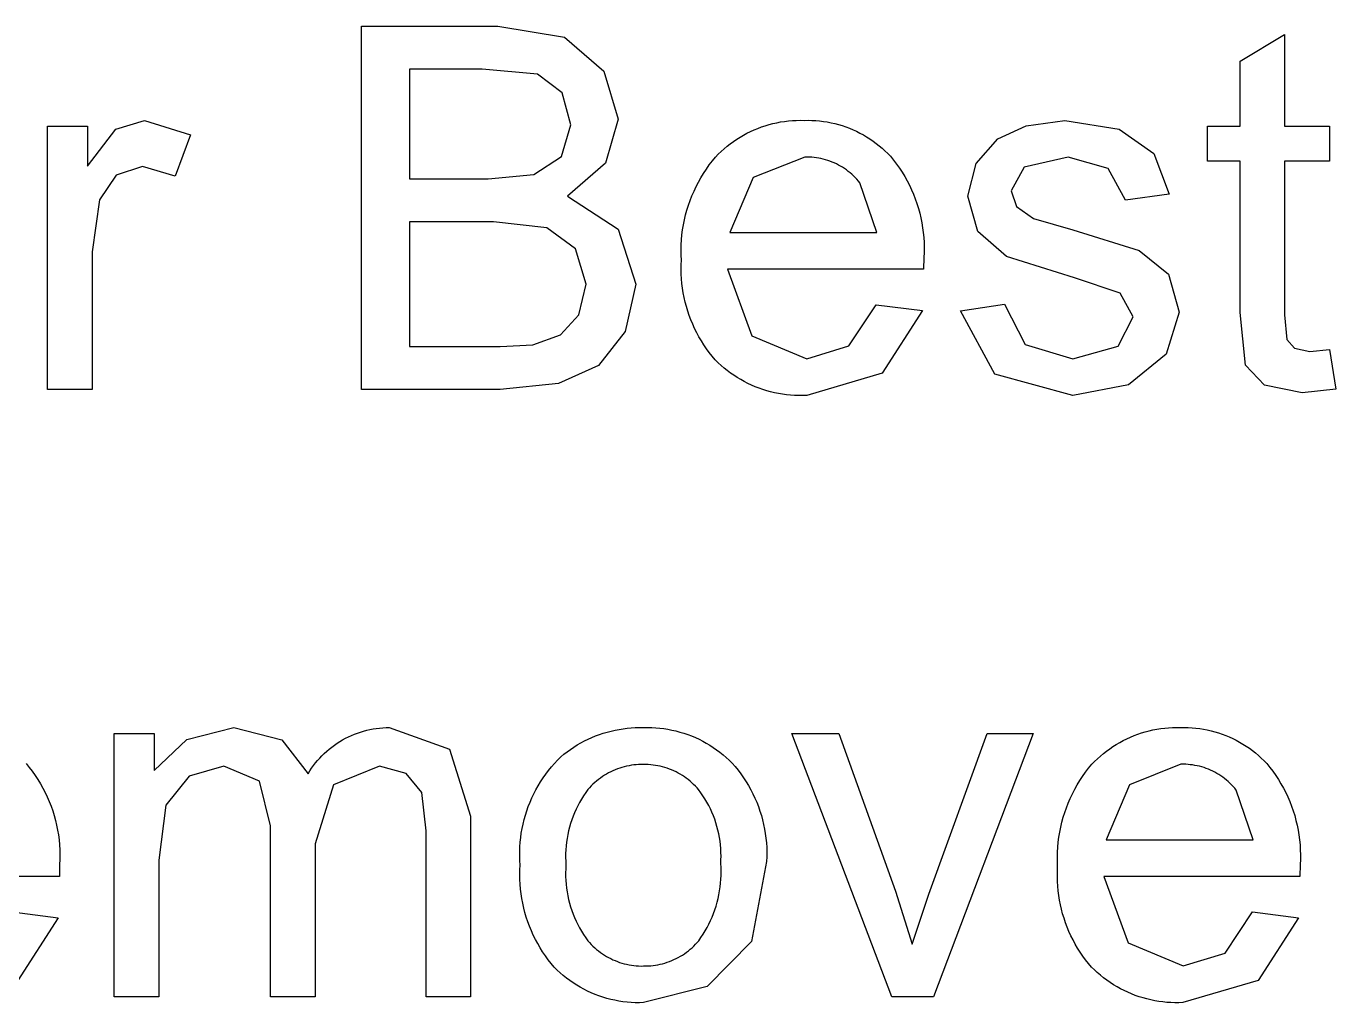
# Model space of a CAD drawing. Header units: inches. Extents: x 0 to 97, y -45 to 96.
# Drawn here: x 7.58 to 14.79, y -30.65 to -25.28 of the extents above; entities that cross this region are included whole.
import ezdxf

# ---------------------------------------------------------------- set-up
doc = ezdxf.new("R2010")
doc.units = ezdxf.units.IN
doc.header["$MEASUREMENT"] = 0
doc.layers.add('Information', color=7, linetype='Continuous', true_color=0x000000)

msp = doc.modelspace()

# ---------------------------------------------------------------- linework, layer by layer
at = {"layer": 'Information'}
for p, q in [((9.4265, -27.2744), (9.4265, -25.2758)), ((9.4265, -25.2758), (10.1763, -25.2758)), ((10.1763, -25.2758), (10.5438, -25.3365)), ((10.5438, -25.3365), (10.7605, -25.5232)), ((14.2622, -25.468), (14.5063, -25.3208)), ((14.5063, -25.3208), (14.5063, -25.8266)), ((10.0905, -25.5117), (9.691, -25.5117)), ((9.691, -25.5117), (9.691, -26.1156)), ((10.3945, -25.5396), (10.0905, -25.5117)), ((14.2622, -25.8266), (14.2622, -25.468)), ((10.5308, -25.6432), (10.3945, -25.5396)), ((10.7605, -25.5232), (10.8389, -25.7871)), ((10.5785, -25.8184), (10.5308, -25.6432)), ((8.0748, -25.8429), (8.2322, -25.7939)), ((8.2322, -25.7939), (8.4845, -25.8729)), ((10.8389, -25.7871), (10.7694, -26.0284)), ((11.7112, -25.8067), (11.7326, -25.8026)), ((11.7326, -25.8026), (11.7541, -25.7993)), ((11.7541, -25.7993), (11.7758, -25.7967)), ((11.7758, -25.7967), (11.7975, -25.7949)), ((11.7975, -25.7949), (11.8192, -25.7938)), ((11.8192, -25.7938), (11.841, -25.7935)), ((11.841, -25.7935), (11.8628, -25.7939)), ((11.8628, -25.7939), (11.884, -25.7935)), ((11.884, -25.7935), (11.9052, -25.7939)), ((11.9052, -25.7939), (11.9263, -25.795)), ((11.9263, -25.795), (11.9475, -25.7968)), ((11.9475, -25.7968), (11.9685, -25.7994)), ((11.9685, -25.7994), (11.9895, -25.8027)), ((11.9895, -25.8027), (12.0103, -25.8067)), ((13.085, -25.8232), (13.297, -25.7939)), ((13.297, -25.7939), (13.5962, -25.8429)), ((7.6978, -27.2744), (7.6978, -25.8266)), ((7.6978, -25.8266), (7.9187, -25.8266)), ((7.9187, -25.8266), (7.9187, -26.0461)), ((7.9187, -26.0461), (8.0748, -25.8429)), ((8.4845, -25.8729), (8.3999, -26.1006)), ((10.5274, -25.9929), (10.5785, -25.8184)), ((11.5095, -25.886), (11.5283, -25.875)), ((11.5283, -25.875), (11.5475, -25.8647)), ((11.5475, -25.8647), (11.567, -25.855)), ((11.567, -25.855), (11.5868, -25.846)), ((11.5868, -25.846), (11.6069, -25.8377)), ((11.6069, -25.8377), (11.6273, -25.8301)), ((11.6273, -25.8301), (11.648, -25.8231)), ((11.648, -25.8231), (11.6689, -25.8169)), ((11.6689, -25.8169), (11.6899, -25.8114)), ((11.6899, -25.8114), (11.7112, -25.8067)), ((12.0103, -25.8067), (12.0309, -25.8114)), ((12.0309, -25.8114), (12.0514, -25.8168)), ((12.0514, -25.8168), (12.0717, -25.8229)), ((12.0717, -25.8229), (12.0918, -25.8297)), ((12.0918, -25.8297), (12.1117, -25.8371)), ((12.1117, -25.8371), (12.1312, -25.8453)), ((12.1312, -25.8453), (12.1505, -25.8541)), ((12.1505, -25.8541), (12.1695, -25.8636)), ((12.1695, -25.8636), (12.1881, -25.8737)), ((12.1881, -25.8737), (12.2064, -25.8845)), ((12.9289, -25.8948), (13.085, -25.8232)), ((13.5962, -25.8429), (13.7864, -25.9759)), ((14.0823, -26.0175), (14.0823, -25.8266)), ((14.0823, -25.8266), (14.2622, -25.8266)), ((14.5063, -25.8266), (14.753, -25.8266)), ((14.753, -25.8266), (14.753, -26.0175)), ((11.4217, -25.9502), (11.4383, -25.9362)), ((11.4383, -25.9362), (11.4555, -25.9228)), ((11.4555, -25.9228), (11.4731, -25.9099)), ((11.4731, -25.9099), (11.4911, -25.8977)), ((11.4911, -25.8977), (11.5095, -25.886)), ((12.2064, -25.8845), (12.2243, -25.8958)), ((12.2243, -25.8958), (12.2418, -25.9078)), ((12.2418, -25.9078), (12.2588, -25.9204)), ((12.2588, -25.9204), (12.2755, -25.9335)), ((12.2755, -25.9335), (12.2916, -25.9472)), ((12.2916, -25.9472), (12.3073, -25.9615)), ((12.8082, -26.0318), (12.9289, -25.8948)), ((10.3754, -26.0924), (10.5274, -25.9929)), ((11.3402, -26.0393), (11.3571, -26.0172)), ((11.3571, -26.0172), (11.3747, -25.9956)), ((11.3747, -25.9956), (11.3898, -25.98)), ((11.3898, -25.98), (11.4055, -25.9648)), ((11.4055, -25.9648), (11.4217, -25.9502)), ((11.8655, -25.9956), (11.5812, -26.1088)), ((11.8784, -25.9955), (11.8655, -25.9956)), ((11.8913, -25.9959), (11.8784, -25.9955)), ((11.9041, -25.9966), (11.8913, -25.9959)), ((11.9169, -25.9978), (11.9041, -25.9966)), ((11.9297, -25.9995), (11.9169, -25.9978)), ((11.9424, -26.0016), (11.9297, -25.9995)), ((11.955, -26.0041), (11.9424, -26.0016)), ((11.9676, -26.007), (11.955, -26.0041)), ((11.98, -26.0104), (11.9676, -26.007)), ((11.9923, -26.0142), (11.98, -26.0104)), ((12.0045, -26.0184), (11.9923, -26.0142)), ((12.0165, -26.023), (12.0045, -26.0184)), ((12.3073, -25.9615), (12.3225, -25.9763)), ((12.3225, -25.9763), (12.3372, -25.9915)), ((12.3372, -25.9915), (12.3545, -26.0127)), ((12.3545, -26.0127), (12.371, -26.0344)), ((13.3147, -25.9956), (13.0734, -26.0515)), ((13.5363, -26.0584), (13.3147, -25.9956)), ((13.7864, -25.9759), (13.871, -26.2001)), ((14.2622, -26.0175), (14.0823, -26.0175)), ((14.2622, -26.8504), (14.2622, -26.0175)), ((14.753, -26.0175), (14.5063, -26.0175)), ((14.5063, -26.0175), (14.5063, -26.8641)), ((8.22, -26.0474), (8.0755, -26.0958)), ((8.3999, -26.1006), (8.22, -26.0474)), ((10.1232, -26.1156), (10.3754, -26.0924)), ((10.7694, -26.0284), (10.5594, -26.211)), ((11.2944, -26.1091), (11.3089, -26.0853)), ((11.3089, -26.0853), (11.3241, -26.062)), ((11.3241, -26.062), (11.3402, -26.0393)), ((12.0283, -26.0281), (12.0165, -26.023)), ((12.04, -26.0335), (12.0283, -26.0281)), ((12.0515, -26.0394), (12.04, -26.0335)), ((12.0628, -26.0456), (12.0515, -26.0394)), ((12.0738, -26.0522), (12.0628, -26.0456)), ((12.0846, -26.0592), (12.0738, -26.0522)), ((12.0952, -26.0665), (12.0846, -26.0592)), ((12.1055, -26.0743), (12.0952, -26.0665)), ((12.1156, -26.0823), (12.1055, -26.0743)), ((12.1253, -26.0907), (12.1156, -26.0823)), ((12.1348, -26.0994), (12.1253, -26.0907)), ((12.371, -26.0344), (12.3867, -26.0567)), ((12.3867, -26.0567), (12.4017, -26.0795)), ((12.4017, -26.0795), (12.4158, -26.1029)), ((12.7639, -26.211), (12.8082, -26.0318)), ((13.0734, -26.0515), (13.0012, -26.1824)), ((13.631, -26.2329), (13.5363, -26.0584)), ((8.0755, -26.0958), (7.9841, -26.2301)), ((9.691, -26.1156), (10.1232, -26.1156)), ((11.2561, -26.1832), (11.268, -26.1581)), ((11.268, -26.1581), (11.2808, -26.1334)), ((11.2808, -26.1334), (11.2944, -26.1091)), ((11.5812, -26.1088), (11.4538, -26.4115)), ((12.144, -26.1085), (12.1348, -26.0994)), ((12.1528, -26.1178), (12.144, -26.1085)), ((12.1613, -26.1275), (12.1528, -26.1178)), ((12.1695, -26.1374), (12.1613, -26.1275)), ((12.2622, -26.4115), (12.1695, -26.1374)), ((12.4158, -26.1029), (12.4292, -26.1267)), ((12.4292, -26.1267), (12.4417, -26.1509)), ((12.4417, -26.1509), (12.4533, -26.1756)), ((7.9841, -26.2301), (7.9432, -26.5164)), ((10.5594, -26.211), (10.8382, -26.3924)), ((11.2257, -26.261), (11.2349, -26.2347)), ((11.2349, -26.2347), (11.245, -26.2088)), ((11.245, -26.2088), (11.2561, -26.1832)), ((12.4533, -26.1756), (12.4641, -26.2007)), ((12.4641, -26.2007), (12.474, -26.2261)), ((12.474, -26.2261), (12.483, -26.2519)), ((12.8178, -26.4053), (12.7639, -26.211)), ((13.0012, -26.1824), (13.0311, -26.2683)), ((13.871, -26.2001), (13.631, -26.2329)), ((11.21, -26.3144), (11.2174, -26.2876)), ((11.2174, -26.2876), (11.2257, -26.261)), ((12.483, -26.2519), (12.4912, -26.2779)), ((12.4912, -26.2779), (12.4984, -26.3042)), ((12.4984, -26.3042), (12.5047, -26.3308)), ((13.0311, -26.2683), (13.1252, -26.3337)), ((10.1532, -26.3515), (9.691, -26.3515)), ((9.691, -26.3515), (9.691, -27.0386)), ((10.4456, -26.3849), (10.1532, -26.3515)), ((11.1936, -26.3962), (11.1981, -26.3688)), ((11.1981, -26.3688), (11.2036, -26.3415)), ((11.2036, -26.3415), (11.21, -26.3144)), ((12.5047, -26.3308), (12.51, -26.3575)), ((12.51, -26.3575), (12.5145, -26.3845)), ((13.1252, -26.3337), (13.342, -26.3965)), ((10.6044, -26.5008), (10.4456, -26.3849)), ((10.8382, -26.3924), (10.9357, -26.695)), ((11.1857, -26.4793), (11.1874, -26.4515)), ((11.1874, -26.4515), (11.19, -26.4238)), ((11.19, -26.4238), (11.1936, -26.3962)), ((11.4538, -26.4115), (12.2622, -26.4115)), ((12.5145, -26.3845), (12.518, -26.4115)), ((12.518, -26.4115), (12.5205, -26.4387)), ((12.5205, -26.4387), (12.5221, -26.466)), ((12.9759, -26.543), (12.8178, -26.4053)), ((13.342, -26.3965), (13.7053, -26.5103)), ((7.9432, -26.5164), (7.9432, -27.2744)), ((10.6617, -26.695), (10.6044, -26.5008)), ((11.185, -26.5071), (11.1857, -26.4793)), ((11.1853, -26.535), (11.185, -26.5071)), ((12.5225, -26.5205), (12.5213, -26.5478)), ((12.5221, -26.466), (12.5228, -26.4932)), ((12.5228, -26.4932), (12.5225, -26.5205)), ((13.7053, -26.5103), (13.8669, -26.6391)), ((11.1851, -26.6144), (11.1854, -26.5886)), ((11.1866, -26.5628), (11.1853, -26.535)), ((11.1854, -26.5886), (11.1866, -26.5628)), ((12.5213, -26.5478), (12.5199, -26.6132)), ((13.3502, -26.6609), (12.9759, -26.543)), ((11.1857, -26.6403), (11.1851, -26.6144)), ((11.1872, -26.6661), (11.1857, -26.6403)), ((11.1895, -26.6918), (11.1872, -26.6661)), ((12.5199, -26.6132), (11.4401, -26.6132)), ((11.4401, -26.6132), (11.5751, -26.9786)), ((13.601, -26.7441), (13.3502, -26.6609)), ((13.8669, -26.6391), (13.9255, -26.8491)), ((10.6221, -26.8634), (10.6617, -26.695)), ((10.9357, -26.695), (10.8764, -26.9561)), ((11.1927, -26.7174), (11.1895, -26.6918)), ((11.1968, -26.7429), (11.1927, -26.7174)), ((11.2017, -26.7683), (11.1968, -26.7429)), ((11.2075, -26.7935), (11.2017, -26.7683)), ((11.2141, -26.8185), (11.2075, -26.7935)), ((12.1082, -27.0345), (12.2595, -26.8082)), ((12.2595, -26.8082), (12.5131, -26.8395)), ((12.723, -26.8423), (12.9657, -26.8041)), ((12.9657, -26.8041), (13.0795, -27.0277)), ((13.6733, -26.875), (13.601, -26.7441)), ((10.5213, -26.9745), (10.6221, -26.8634)), ((11.2216, -26.8432), (11.2141, -26.8185)), ((11.2299, -26.8677), (11.2216, -26.8432)), ((11.239, -26.8918), (11.2299, -26.8677)), ((12.5131, -26.8395), (12.2909, -27.1845)), ((12.9119, -27.1899), (12.723, -26.8423)), ((13.5915, -27.0365), (13.6733, -26.875)), ((13.9255, -26.8491), (13.8539, -27.0802)), ((14.2922, -27.1402), (14.2622, -26.8504)), ((14.5063, -26.8641), (14.5192, -26.999)), ((10.8764, -26.9561), (10.7299, -27.1422)), ((11.2489, -26.9157), (11.239, -26.8918)), ((11.2596, -26.9392), (11.2489, -26.9157)), ((11.2712, -26.9623), (11.2596, -26.9392)), ((10.1886, -27.0386), (10.3686, -27.029)), ((10.3686, -27.029), (10.5213, -26.9745)), ((11.2835, -26.985), (11.2712, -26.9623)), ((11.2965, -27.0073), (11.2835, -26.985)), ((11.3103, -27.0292), (11.2965, -27.0073)), ((11.3248, -27.0505), (11.3103, -27.0292)), ((11.5751, -26.9786), (11.8778, -27.1054)), ((13.0795, -27.0277), (13.3406, -27.1054)), ((14.5192, -26.999), (14.5615, -27.0468)), ((9.691, -27.0386), (10.1886, -27.0386)), ((11.3401, -27.0714), (11.3248, -27.0505)), ((11.356, -27.0917), (11.3401, -27.0714)), ((11.3727, -27.1115), (11.356, -27.0917)), ((11.8778, -27.1054), (12.1082, -27.0345)), ((13.3406, -27.1054), (13.5915, -27.0365)), ((13.8539, -27.0802), (13.6474, -27.2479)), ((14.5615, -27.0468), (14.6453, -27.0645)), ((14.6453, -27.0645), (14.753, -27.0549)), ((14.753, -27.0549), (14.7885, -27.2717)), ((10.7299, -27.1422), (10.511, -27.241)), ((11.3886, -27.1271), (11.3727, -27.1115)), ((11.405, -27.1421), (11.3886, -27.1271)), ((11.422, -27.1566), (11.405, -27.1421)), ((11.4394, -27.1704), (11.422, -27.1566)), ((11.4572, -27.1837), (11.4394, -27.1704)), ((14.3958, -27.2513), (14.2922, -27.1402)), ((10.511, -27.241), (10.1886, -27.2744)), ((11.4755, -27.1964), (11.4572, -27.1837)), ((11.4943, -27.2085), (11.4755, -27.1964)), ((11.5134, -27.2199), (11.4943, -27.2085)), ((11.5329, -27.2306), (11.5134, -27.2199)), ((11.5527, -27.2408), (11.5329, -27.2306)), ((11.5729, -27.2502), (11.5527, -27.2408)), ((12.2909, -27.1845), (11.8764, -27.3072)), ((13.342, -27.3072), (12.9119, -27.1899)), ((7.9432, -27.2744), (7.6978, -27.2744)), ((10.1886, -27.2744), (9.4265, -27.2744)), ((11.5933, -27.2589), (11.5729, -27.2502)), ((11.6141, -27.267), (11.5933, -27.2589)), ((11.6351, -27.2744), (11.6141, -27.267)), ((11.6563, -27.281), (11.6351, -27.2744)), ((11.6778, -27.2869), (11.6563, -27.281)), ((11.6995, -27.2921), (11.6778, -27.2869)), ((11.7213, -27.2966), (11.6995, -27.2921)), ((11.7432, -27.3004), (11.7213, -27.2966)), ((11.7653, -27.3034), (11.7432, -27.3004)), ((11.7874, -27.3056), (11.7653, -27.3034)), ((11.8096, -27.3071), (11.7874, -27.3056)), ((11.8319, -27.3079), (11.8096, -27.3071)), ((11.8542, -27.3079), (11.8319, -27.3079)), ((11.8764, -27.3072), (11.8542, -27.3079)), ((13.6474, -27.2479), (13.342, -27.3072)), ((14.6031, -27.2935), (14.3958, -27.2513)), ((14.7885, -27.2717), (14.6031, -27.2935)), ((8.0646, -30.615), (8.0646, -29.1671)), ((8.0646, -29.1671), (8.2841, -29.1671)), ((8.2841, -29.1671), (8.2841, -29.3702)), ((8.4654, -29.1991), (8.7231, -29.1344)), ((8.7231, -29.1344), (8.9869, -29.2012)), ((9.3378, -29.1935), (9.3539, -29.1854)), ((9.3539, -29.1854), (9.3702, -29.178)), ((9.3702, -29.178), (9.3867, -29.1711)), ((9.3867, -29.1711), (9.4035, -29.1647)), ((9.4035, -29.1647), (9.4205, -29.159)), ((9.4205, -29.159), (9.4376, -29.1538)), ((9.4376, -29.1538), (9.4549, -29.1493)), ((9.4549, -29.1493), (9.4724, -29.1453)), ((9.4724, -29.1453), (9.49, -29.142)), ((9.49, -29.142), (9.5077, -29.1392)), ((9.5077, -29.1392), (9.5255, -29.1371)), ((9.5255, -29.1371), (9.5434, -29.1356)), ((9.5434, -29.1356), (9.5613, -29.1347)), ((9.5613, -29.1347), (9.5792, -29.1344)), ((9.5792, -29.1344), (9.9105, -29.2537)), ((10.6731, -29.1982), (10.6936, -29.189)), ((10.6936, -29.189), (10.7144, -29.1805)), ((10.7144, -29.1805), (10.7354, -29.1726)), ((10.7354, -29.1726), (10.7567, -29.1655)), ((10.7567, -29.1655), (10.7782, -29.1591)), ((10.7782, -29.1591), (10.7999, -29.1534)), ((10.7999, -29.1534), (10.8218, -29.1484)), ((10.8218, -29.1484), (10.8439, -29.1442)), ((10.8439, -29.1442), (10.8661, -29.1407)), ((10.8661, -29.1407), (10.8883, -29.138)), ((10.8883, -29.138), (10.9107, -29.1359)), ((10.9107, -29.1359), (10.9331, -29.1347)), ((10.9331, -29.1347), (10.9555, -29.1342)), ((10.9555, -29.1342), (10.978, -29.1344)), ((10.978, -29.1344), (11.0005, -29.134)), ((11.0005, -29.134), (11.0231, -29.1344)), ((11.0231, -29.1344), (11.0456, -29.1355)), ((11.0456, -29.1355), (11.0681, -29.1375)), ((11.0681, -29.1375), (11.0905, -29.1402)), ((11.0905, -29.1402), (11.1128, -29.1437)), ((11.1128, -29.1437), (11.1349, -29.1479)), ((11.1349, -29.1479), (11.1569, -29.153)), ((11.1569, -29.153), (11.1787, -29.1588)), ((11.1787, -29.1588), (11.2003, -29.1653)), ((11.2003, -29.1653), (11.2216, -29.1726)), ((11.2216, -29.1726), (11.2427, -29.1806)), ((11.2427, -29.1806), (11.2635, -29.1894)), ((11.2635, -29.1894), (11.284, -29.1988)), ((12.3454, -30.615), (11.7946, -29.1671)), ((11.7946, -29.1671), (12.0537, -29.1671)), ((12.0537, -29.1671), (12.3645, -30.0342)), ((12.5485, -30.0505), (12.8703, -29.1671)), ((13.1225, -29.1671), (12.5745, -30.615)), ((12.8703, -29.1671), (13.1225, -29.1671)), ((13.6379, -29.1956), (13.6577, -29.1865)), ((13.6577, -29.1865), (13.6779, -29.1782)), ((13.6779, -29.1782), (13.6983, -29.1706)), ((13.6983, -29.1706), (13.7189, -29.1637)), ((13.7189, -29.1637), (13.7398, -29.1575)), ((13.7398, -29.1575), (13.7609, -29.152)), ((13.7609, -29.152), (13.7821, -29.1472)), ((13.7821, -29.1472), (13.8035, -29.1431)), ((13.8035, -29.1431), (13.825, -29.1398)), ((13.825, -29.1398), (13.8467, -29.1373)), ((13.8467, -29.1373), (13.8684, -29.1354)), ((13.8684, -29.1354), (13.8901, -29.1343)), ((13.8901, -29.1343), (13.9119, -29.134)), ((13.9119, -29.134), (13.9337, -29.1344)), ((13.9337, -29.1344), (13.9549, -29.134)), ((13.9549, -29.134), (13.9761, -29.1344)), ((13.9761, -29.1344), (13.9973, -29.1355)), ((13.9973, -29.1355), (14.0184, -29.1374)), ((14.0184, -29.1374), (14.0394, -29.1399)), ((14.0394, -29.1399), (14.0604, -29.1432)), ((14.0604, -29.1432), (14.0812, -29.1472)), ((14.0812, -29.1472), (14.1019, -29.1519)), ((14.1019, -29.1519), (14.1224, -29.1573)), ((14.1224, -29.1573), (14.1427, -29.1634)), ((14.1427, -29.1634), (14.1627, -29.1702)), ((14.1627, -29.1702), (14.1826, -29.1777)), ((14.1826, -29.1777), (14.2021, -29.1858)), ((14.2021, -29.1858), (14.2214, -29.1946)), ((8.2841, -29.3702), (8.4654, -29.1991)), ((8.9869, -29.2012), (9.1321, -29.388)), ((9.2347, -29.2643), (9.2483, -29.2527)), ((9.2483, -29.2527), (9.2624, -29.2416)), ((9.2624, -29.2416), (9.2768, -29.2309)), ((9.2768, -29.2309), (9.2915, -29.2208)), ((9.2915, -29.2208), (9.3067, -29.2111)), ((9.3067, -29.2111), (9.3221, -29.202)), ((9.3221, -29.202), (9.3378, -29.1935)), ((9.9105, -29.2537), (10.0264, -29.6211)), ((10.5578, -29.2673), (10.576, -29.2542)), ((10.576, -29.2542), (10.5946, -29.2417)), ((10.5946, -29.2417), (10.6137, -29.2299)), ((10.6137, -29.2299), (10.6332, -29.2186)), ((10.6332, -29.2186), (10.653, -29.2081)), ((10.653, -29.2081), (10.6731, -29.1982)), ((11.284, -29.1988), (11.3041, -29.209)), ((11.3041, -29.209), (11.3239, -29.2199)), ((11.3239, -29.2199), (11.3432, -29.2314)), ((11.3432, -29.2314), (11.3622, -29.2436)), ((11.3622, -29.2436), (11.3807, -29.2565)), ((11.3807, -29.2565), (11.3988, -29.27)), ((13.5093, -29.2767), (13.5264, -29.2633)), ((13.5264, -29.2633), (13.544, -29.2504)), ((13.544, -29.2504), (13.562, -29.2382)), ((13.562, -29.2382), (13.5804, -29.2266)), ((13.5804, -29.2266), (13.5992, -29.2156)), ((13.5992, -29.2156), (13.6184, -29.2052)), ((13.6184, -29.2052), (13.6379, -29.1956)), ((14.2214, -29.1946), (14.2404, -29.2041)), ((14.2404, -29.2041), (14.259, -29.2142)), ((14.259, -29.2142), (14.2773, -29.225)), ((14.2773, -29.225), (14.2952, -29.2364)), ((14.2952, -29.2364), (14.3127, -29.2483)), ((14.3127, -29.2483), (14.3297, -29.2609)), ((14.3297, -29.2609), (14.3464, -29.274)), ((7.5806, -29.3321), (7.5978, -29.3532)), ((9.1619, -29.3433), (9.1729, -29.3291)), ((9.1729, -29.3291), (9.1843, -29.3153)), ((9.1843, -29.3153), (9.1963, -29.3019)), ((9.1963, -29.3019), (9.2086, -29.289)), ((9.2086, -29.289), (9.2214, -29.2764)), ((9.2214, -29.2764), (9.2347, -29.2643)), ((10.471, -29.3508), (10.4876, -29.3317)), ((10.4876, -29.3317), (10.5048, -29.3132)), ((10.5048, -29.3132), (10.5226, -29.2953)), ((10.5226, -29.2953), (10.54, -29.281)), ((10.54, -29.281), (10.5578, -29.2673)), ((11.3988, -29.27), (11.4164, -29.2841)), ((11.4164, -29.2841), (11.4335, -29.2989)), ((11.4335, -29.2989), (11.45, -29.3142)), ((11.45, -29.3142), (11.4661, -29.33)), ((11.4661, -29.33), (11.4828, -29.3493)), ((13.4456, -29.3362), (13.4608, -29.3205)), ((13.4608, -29.3205), (13.4764, -29.3054)), ((13.4764, -29.3054), (13.4926, -29.2908)), ((13.4926, -29.2908), (13.5093, -29.2767)), ((13.9493, -29.3361), (13.9364, -29.3362)), ((13.9622, -29.3364), (13.9493, -29.3361)), ((14.3464, -29.274), (14.3626, -29.2877)), ((14.3626, -29.2877), (14.3782, -29.302)), ((14.3782, -29.302), (14.3934, -29.3168)), ((14.3934, -29.3168), (14.4081, -29.3321)), ((14.4081, -29.3321), (14.4254, -29.3532)), ((7.5978, -29.3532), (7.6143, -29.3749)), ((7.6143, -29.3749), (7.6301, -29.3972)), ((7.6301, -29.3972), (7.645, -29.4201)), ((8.477, -29.4016), (8.3495, -29.5611)), ((8.6685, -29.3471), (8.477, -29.4016)), ((8.8648, -29.4289), (8.6685, -29.3471)), ((9.1321, -29.388), (9.1415, -29.3727)), ((9.1415, -29.3727), (9.1515, -29.3578)), ((9.1515, -29.3578), (9.1619, -29.3433)), ((9.5247, -29.3471), (9.2711, -29.4486)), ((9.6719, -29.3866), (9.5247, -29.3471)), ((9.7585, -29.4909), (9.6719, -29.3866)), ((10.4253, -29.4113), (10.4399, -29.3906)), ((10.4399, -29.3906), (10.4551, -29.3705)), ((10.4551, -29.3705), (10.471, -29.3508)), ((10.7517, -29.4043), (10.7408, -29.4119)), ((10.7628, -29.397), (10.7517, -29.4043)), ((10.7742, -29.3902), (10.7628, -29.397)), ((10.7859, -29.3837), (10.7742, -29.3902)), ((10.7977, -29.3776), (10.7859, -29.3837)), ((10.8098, -29.3719), (10.7977, -29.3776)), ((10.822, -29.3666), (10.8098, -29.3719)), ((10.8344, -29.3618), (10.822, -29.3666)), ((10.847, -29.3574), (10.8344, -29.3618)), ((10.8597, -29.3534), (10.847, -29.3574)), ((10.8725, -29.3498), (10.8597, -29.3534)), ((10.8854, -29.3467), (10.8725, -29.3498)), ((10.8985, -29.3441), (10.8854, -29.3467)), ((10.9116, -29.3418), (10.8985, -29.3441)), ((10.9248, -29.3401), (10.9116, -29.3418)), ((10.9381, -29.3388), (10.9248, -29.3401)), ((10.9514, -29.3379), (10.9381, -29.3388)), ((10.9647, -29.3375), (10.9514, -29.3379)), ((10.978, -29.3375), (10.9647, -29.3375)), ((10.9913, -29.3375), (10.978, -29.3375)), ((11.0045, -29.338), (10.9913, -29.3375)), ((11.0177, -29.3389), (11.0045, -29.338)), ((11.0309, -29.3403), (11.0177, -29.3389)), ((11.044, -29.3421), (11.0309, -29.3403)), ((11.0571, -29.3444), (11.044, -29.3421)), ((11.0701, -29.3471), (11.0571, -29.3444)), ((11.0829, -29.3502), (11.0701, -29.3471)), ((11.0957, -29.3538), (11.0829, -29.3502)), ((11.1083, -29.3579), (11.0957, -29.3538)), ((11.1208, -29.3623), (11.1083, -29.3579)), ((11.1331, -29.3672), (11.1208, -29.3623)), ((11.1453, -29.3725), (11.1331, -29.3672)), ((11.1572, -29.3782), (11.1453, -29.3725)), ((11.169, -29.3843), (11.1572, -29.3782)), ((11.1806, -29.3908), (11.169, -29.3843)), ((11.1919, -29.3977), (11.1806, -29.3908)), ((11.2029, -29.405), (11.1919, -29.3977)), ((11.2138, -29.4126), (11.2029, -29.405)), ((11.4828, -29.3493), (11.4989, -29.3692)), ((11.4989, -29.3692), (11.5143, -29.3896)), ((11.5143, -29.3896), (11.529, -29.4105)), ((13.3798, -29.4258), (13.395, -29.4026)), ((13.395, -29.4026), (13.4111, -29.3799)), ((13.4111, -29.3799), (13.428, -29.3577)), ((13.428, -29.3577), (13.4456, -29.3362)), ((13.9364, -29.3362), (13.6522, -29.4493)), ((13.975, -29.3371), (13.9622, -29.3364)), ((13.9878, -29.3384), (13.975, -29.3371)), ((14.0006, -29.34), (13.9878, -29.3384)), ((14.0133, -29.3421), (14.0006, -29.34)), ((14.026, -29.3446), (14.0133, -29.3421)), ((14.0385, -29.3475), (14.026, -29.3446)), ((14.0509, -29.3509), (14.0385, -29.3475)), ((14.0632, -29.3547), (14.0509, -29.3509)), ((14.0754, -29.3589), (14.0632, -29.3547)), ((14.0874, -29.3636), (14.0754, -29.3589)), ((14.0993, -29.3686), (14.0874, -29.3636)), ((14.1109, -29.3741), (14.0993, -29.3686)), ((14.1224, -29.3799), (14.1109, -29.3741)), ((14.1337, -29.3861), (14.1224, -29.3799)), ((14.1447, -29.3927), (14.1337, -29.3861)), ((14.1555, -29.3997), (14.1447, -29.3927)), ((14.1661, -29.4071), (14.1555, -29.3997)), ((14.1764, -29.4148), (14.1661, -29.4071)), ((14.4254, -29.3532), (14.4419, -29.3749)), ((14.4419, -29.3749), (14.4576, -29.3972)), ((14.4576, -29.3972), (14.4726, -29.4201)), ((7.645, -29.4201), (7.6592, -29.4434)), ((7.6592, -29.4434), (7.6725, -29.4672)), ((7.6725, -29.4672), (7.685, -29.4915)), ((8.9248, -29.6743), (8.8648, -29.4289)), ((9.2711, -29.4486), (9.1702, -29.7738)), ((10.3744, -29.4986), (10.386, -29.4761)), ((10.386, -29.4761), (10.3984, -29.4541)), ((10.3984, -29.4541), (10.4115, -29.4325)), ((10.4115, -29.4325), (10.4253, -29.4113)), ((10.6726, -29.4752), (10.6602, -29.4923)), ((10.6814, -29.4652), (10.6726, -29.4752)), ((10.6905, -29.4555), (10.6814, -29.4652)), ((10.7, -29.4461), (10.6905, -29.4555)), ((10.7097, -29.4371), (10.7, -29.4461)), ((10.7198, -29.4283), (10.7097, -29.4371)), ((10.7301, -29.42), (10.7198, -29.4283)), ((10.7408, -29.4119), (10.7301, -29.42)), ((11.2243, -29.4207), (11.2138, -29.4126)), ((11.2346, -29.429), (11.2243, -29.4207)), ((11.2446, -29.4378), (11.2346, -29.429)), ((11.2542, -29.4468), (11.2446, -29.4378)), ((11.2636, -29.4562), (11.2542, -29.4468)), ((11.2726, -29.4659), (11.2636, -29.4562)), ((11.2813, -29.4759), (11.2726, -29.4659)), ((11.2936, -29.4925), (11.2813, -29.4759)), ((11.529, -29.4105), (11.543, -29.4319)), ((11.543, -29.4319), (11.5562, -29.4538)), ((11.5562, -29.4538), (11.5686, -29.4762)), ((11.5686, -29.4762), (11.5803, -29.4989)), ((13.3389, -29.4986), (13.3517, -29.4739)), ((13.3517, -29.4739), (13.3653, -29.4496)), ((13.3653, -29.4496), (13.3798, -29.4258)), ((13.6522, -29.4493), (13.5247, -29.752)), ((14.1865, -29.4228), (14.1764, -29.4148)), ((14.1962, -29.4312), (14.1865, -29.4228)), ((14.2057, -29.44), (14.1962, -29.4312)), ((14.2149, -29.449), (14.2057, -29.44)), ((14.2237, -29.4584), (14.2149, -29.449)), ((14.2322, -29.468), (14.2237, -29.4584)), ((14.2404, -29.4779), (14.2322, -29.468)), ((14.3331, -29.752), (14.2404, -29.4779)), ((14.4726, -29.4201), (14.4867, -29.4434)), ((14.4867, -29.4434), (14.5001, -29.4672)), ((14.5001, -29.4672), (14.5126, -29.4915)), ((7.685, -29.4915), (7.6967, -29.5161)), ((7.6967, -29.5161), (7.7075, -29.5412)), ((7.7075, -29.5412), (7.7174, -29.5666)), ((9.7824, -29.7029), (9.7585, -29.4909)), ((10.3442, -29.5681), (10.3535, -29.5446)), ((10.3535, -29.5446), (10.3635, -29.5214)), ((10.3635, -29.5214), (10.3744, -29.4986)), ((10.6267, -29.5459), (10.6168, -29.5645)), ((10.6373, -29.5276), (10.6267, -29.5459)), ((10.6485, -29.5098), (10.6373, -29.5276)), ((10.6602, -29.4923), (10.6485, -29.5098)), ((11.3054, -29.5096), (11.2936, -29.4925)), ((11.3165, -29.527), (11.3054, -29.5096)), ((11.327, -29.5448), (11.3165, -29.527)), ((11.3369, -29.563), (11.327, -29.5448)), ((11.5803, -29.4989), (11.5912, -29.522)), ((11.5912, -29.522), (11.6013, -29.5455)), ((11.6013, -29.5455), (11.6106, -29.5693)), ((13.3058, -29.5752), (13.316, -29.5493)), ((13.316, -29.5493), (13.327, -29.5238)), ((13.327, -29.5238), (13.3389, -29.4986)), ((14.5126, -29.4915), (14.5242, -29.5161)), ((14.5242, -29.5161), (14.535, -29.5412)), ((14.535, -29.5412), (14.5449, -29.5666)), ((7.7174, -29.5666), (7.7264, -29.5924)), ((7.7264, -29.5924), (7.7345, -29.6184)), ((7.7345, -29.6184), (7.7418, -29.6448)), ((8.3495, -29.5611), (8.31, -29.8638)), ((10.0264, -29.6211), (10.0264, -30.615)), ((10.3212, -29.6404), (10.328, -29.616)), ((10.328, -29.616), (10.3357, -29.5919)), ((10.3357, -29.5919), (10.3442, -29.5681)), ((10.591, -29.6222), (10.5837, -29.642)), ((10.5989, -29.6027), (10.591, -29.6222)), ((10.6075, -29.5834), (10.5989, -29.6027)), ((10.6168, -29.5645), (10.6075, -29.5834)), ((11.3461, -29.5815), (11.3369, -29.563)), ((11.3548, -29.6003), (11.3461, -29.5815)), ((11.3627, -29.6194), (11.3548, -29.6003)), ((11.37, -29.6387), (11.3627, -29.6194)), ((11.6106, -29.5693), (11.619, -29.5934)), ((11.619, -29.5934), (11.6267, -29.6178)), ((11.6267, -29.6178), (11.6334, -29.6425)), ((13.2883, -29.6281), (13.2966, -29.6015)), ((13.2966, -29.6015), (13.3058, -29.5752)), ((14.5449, -29.5666), (14.554, -29.5924)), ((14.554, -29.5924), (14.5621, -29.6184)), ((14.5621, -29.6184), (14.5693, -29.6448)), ((7.7418, -29.6448), (7.748, -29.6713)), ((7.748, -29.6713), (7.7534, -29.6981)), ((8.9248, -30.615), (8.9248, -29.6743)), ((10.3056, -29.7146), (10.31, -29.6897)), ((10.31, -29.6897), (10.3151, -29.6649)), ((10.3151, -29.6649), (10.3212, -29.6404)), ((10.5712, -29.6822), (10.566, -29.7026)), ((10.5771, -29.662), (10.5712, -29.6822)), ((10.5837, -29.642), (10.5771, -29.662)), ((11.3766, -29.6583), (11.37, -29.6387)), ((11.3826, -29.6781), (11.3766, -29.6583)), ((11.3878, -29.6981), (11.3826, -29.6781)), ((11.6334, -29.6425), (11.6394, -29.6674)), ((11.6394, -29.6674), (11.6444, -29.6924)), ((11.6444, -29.6924), (11.6486, -29.7176)), ((13.269, -29.7093), (13.2745, -29.682)), ((13.2745, -29.682), (13.2809, -29.6549)), ((13.2809, -29.6549), (13.2883, -29.6281)), ((14.5693, -29.6448), (14.5756, -29.6713)), ((14.5756, -29.6713), (14.5809, -29.6981)), ((7.7534, -29.6981), (7.7578, -29.725)), ((7.7578, -29.725), (7.7613, -29.7521)), ((7.7613, -29.7521), (7.7639, -29.7792)), ((9.7824, -30.615), (9.7824, -29.7029)), ((10.2977, -29.79), (10.2995, -29.7648)), ((10.2995, -29.7648), (10.3021, -29.7396)), ((10.3021, -29.7396), (10.3056, -29.7146)), ((10.5546, -29.7648), (10.5522, -29.7858)), ((10.5577, -29.744), (10.5546, -29.7648)), ((10.5615, -29.7232), (10.5577, -29.744)), ((10.566, -29.7026), (10.5615, -29.7232)), ((11.3924, -29.7183), (11.3878, -29.6981)), ((11.3962, -29.7386), (11.3924, -29.7183)), ((11.3994, -29.759), (11.3962, -29.7386)), ((11.4018, -29.7796), (11.3994, -29.759)), ((11.6486, -29.7176), (11.652, -29.743)), ((11.652, -29.743), (11.6545, -29.7684)), ((11.6545, -29.7684), (11.6561, -29.7939)), ((13.2583, -29.7921), (13.2609, -29.7643)), ((13.2609, -29.7643), (13.2645, -29.7367)), ((13.2645, -29.7367), (13.269, -29.7093)), ((13.5247, -29.752), (14.3331, -29.752)), ((14.5809, -29.6981), (14.5854, -29.725)), ((14.5854, -29.725), (14.5889, -29.7521)), ((14.5889, -29.7521), (14.5914, -29.7792)), ((7.7639, -29.7792), (7.7655, -29.8065)), ((7.7655, -29.8065), (7.7662, -29.8338)), ((7.7662, -29.8338), (7.7659, -29.861)), ((9.1702, -29.7738), (9.1702, -30.615)), ((10.2967, -29.8153), (10.2977, -29.79)), ((10.2967, -29.8405), (10.2967, -29.8153)), ((10.2974, -29.8658), (10.2967, -29.8405)), ((10.5497, -29.8278), (10.5495, -29.8489)), ((10.5506, -29.8068), (10.5497, -29.8278)), ((10.5522, -29.7858), (10.5506, -29.8068)), ((11.4036, -29.8002), (11.4018, -29.7796)), ((11.4046, -29.8209), (11.4036, -29.8002)), ((11.4049, -29.8415), (11.4046, -29.8209)), ((11.6561, -29.7939), (11.6568, -29.8195)), ((11.6568, -29.8195), (11.6566, -29.845)), ((13.2559, -29.8477), (13.2566, -29.8198)), ((13.2566, -29.8198), (13.2583, -29.7921)), ((14.5914, -29.7792), (14.593, -29.8065)), ((14.593, -29.8065), (14.5937, -29.8338)), ((14.5937, -29.8338), (14.5934, -29.861)), ((7.7646, -29.8883), (7.7633, -29.9538)), ((7.7659, -29.861), (7.7646, -29.8883)), ((8.31, -29.8638), (8.31, -30.615)), ((10.2991, -29.891), (10.2974, -29.8658)), ((10.2977, -29.9174), (10.2991, -29.891)), ((10.5495, -29.8489), (10.55, -29.87)), ((10.55, -29.9121), (10.5495, -29.9332)), ((10.55, -29.87), (10.5513, -29.891)), ((10.5513, -29.891), (10.55, -29.9121)), ((11.4034, -29.8829), (11.4045, -29.8622)), ((11.4047, -29.9043), (11.4034, -29.8829)), ((11.4045, -29.8622), (11.4049, -29.8415)), ((11.4052, -29.9257), (11.4047, -29.9043)), ((11.6556, -29.8706), (11.5717, -30.3103)), ((11.6566, -29.845), (11.6556, -29.8706)), ((13.2562, -29.8755), (13.2559, -29.8477)), ((13.2575, -29.9033), (13.2562, -29.8755)), ((13.2563, -29.9291), (13.2575, -29.9033)), ((14.5922, -29.8883), (14.5908, -29.9538)), ((14.5934, -29.861), (14.5922, -29.8883)), ((7.7633, -29.9538), (6.6835, -29.9538)), ((10.2973, -29.9438), (10.2977, -29.9174)), ((10.2977, -29.9702), (10.2973, -29.9438)), ((10.2991, -29.9966), (10.2977, -29.9702)), ((10.5495, -29.9332), (10.5497, -29.9543)), ((10.5497, -29.9543), (10.5506, -29.9754)), ((10.5506, -29.9754), (10.5523, -29.9965)), ((11.4026, -29.99), (11.4042, -29.9686)), ((11.4042, -29.9686), (11.4051, -29.9472)), ((11.4051, -29.9472), (11.4052, -29.9257)), ((13.256, -29.955), (13.2563, -29.9291)), ((13.2566, -29.9808), (13.256, -29.955)), ((13.2581, -30.0066), (13.2566, -29.9808)), ((14.5908, -29.9538), (13.5111, -29.9538)), ((13.5111, -29.9538), (13.646, -30.3191)), ((10.3013, -30.0229), (10.2991, -29.9966)), ((10.3044, -30.0491), (10.3013, -30.0229)), ((10.3084, -30.0752), (10.3044, -30.0491)), ((10.5523, -29.9965), (10.5547, -30.0174)), ((10.5547, -30.0174), (10.5577, -30.0383)), ((10.5577, -30.0383), (10.5615, -30.0591)), ((11.389, -30.0746), (11.3935, -30.0537)), ((11.3935, -30.0537), (11.3972, -30.0326)), ((11.3972, -30.0326), (11.4003, -30.0113)), ((11.4003, -30.0113), (11.4026, -29.99)), ((12.3645, -30.0342), (12.4572, -30.3259)), ((12.4572, -30.3259), (12.5485, -30.0505)), ((13.2604, -30.0323), (13.2581, -30.0066)), ((13.2636, -30.058), (13.2604, -30.0323)), ((10.3133, -30.1012), (10.3084, -30.0752)), ((10.3191, -30.127), (10.3133, -30.1012)), ((10.3257, -30.1525), (10.3191, -30.127)), ((10.5615, -30.0591), (10.566, -30.0797)), ((10.566, -30.0797), (10.5712, -30.1001)), ((10.5712, -30.1001), (10.5772, -30.1204)), ((10.5772, -30.1204), (10.5837, -30.1405)), ((11.3713, -30.1365), (11.3779, -30.1161)), ((11.3779, -30.1161), (11.3838, -30.0955)), ((11.3838, -30.0955), (11.389, -30.0746)), ((13.2677, -30.0835), (13.2636, -30.058)), ((13.2726, -30.1088), (13.2677, -30.0835)), ((13.2784, -30.134), (13.2726, -30.1088)), ((7.5029, -30.1487), (7.7565, -30.1801)), ((7.7565, -30.1801), (7.5342, -30.525)), ((10.3332, -30.1778), (10.3257, -30.1525)), ((10.3416, -30.2029), (10.3332, -30.1778)), ((10.5837, -30.1405), (10.591, -30.1603)), ((10.591, -30.1603), (10.599, -30.1798)), ((10.599, -30.1798), (10.6076, -30.1991)), ((10.6076, -30.1991), (10.6169, -30.2181)), ((11.3381, -30.2155), (11.3474, -30.1962)), ((11.3474, -30.1962), (11.356, -30.1766)), ((11.356, -30.1766), (11.364, -30.1567)), ((11.364, -30.1567), (11.3713, -30.1365)), ((13.285, -30.159), (13.2784, -30.134)), ((13.2925, -30.1837), (13.285, -30.159)), ((13.3008, -30.2082), (13.2925, -30.1837)), ((14.1791, -30.375), (14.3304, -30.1487)), ((14.3304, -30.1487), (14.584, -30.1801)), ((14.584, -30.1801), (14.3618, -30.525)), ((10.3508, -30.2276), (10.3416, -30.2029)), ((10.3608, -30.2521), (10.3508, -30.2276)), ((10.3717, -30.2761), (10.3608, -30.2521)), ((10.6169, -30.2181), (10.6268, -30.2367)), ((10.6268, -30.2367), (10.6373, -30.255)), ((10.6373, -30.255), (10.6485, -30.2729)), ((10.6485, -30.2729), (10.6602, -30.2904)), ((11.2945, -30.2894), (11.3063, -30.2715)), ((11.3063, -30.2715), (11.3175, -30.2532)), ((11.3175, -30.2532), (11.3281, -30.2346)), ((11.3281, -30.2346), (11.3381, -30.2155)), ((13.3099, -30.2324), (13.3008, -30.2082)), ((13.3198, -30.2562), (13.3099, -30.2324)), ((13.3306, -30.2797), (13.3198, -30.2562)), ((10.3834, -30.2998), (10.3717, -30.2761)), ((10.3958, -30.3231), (10.3834, -30.2998)), ((10.4091, -30.346), (10.3958, -30.3231)), ((10.6602, -30.2904), (10.6726, -30.3075)), ((10.6726, -30.3075), (10.6814, -30.3176)), ((10.6814, -30.3176), (10.6905, -30.3273)), ((10.6905, -30.3273), (10.6999, -30.3368)), ((10.6999, -30.3368), (10.7096, -30.3459)), ((11.2453, -30.3452), (11.2549, -30.3361)), ((11.2549, -30.3361), (11.2643, -30.3267)), ((11.2643, -30.3267), (11.2733, -30.3169)), ((11.2733, -30.3169), (11.282, -30.3069)), ((11.282, -30.3069), (11.2945, -30.2894)), ((11.5717, -30.3103), (11.3277, -30.5591)), ((13.3421, -30.3028), (13.3306, -30.2797)), ((13.3544, -30.3256), (13.3421, -30.3028)), ((13.3674, -30.3479), (13.3544, -30.3256)), ((13.646, -30.3191), (13.9487, -30.4459)), ((10.4231, -30.3683), (10.4091, -30.346)), ((10.4379, -30.3902), (10.4231, -30.3683)), ((10.4534, -30.4116), (10.4379, -30.3902)), ((10.4696, -30.4324), (10.4534, -30.4116)), ((10.7096, -30.3459), (10.7197, -30.3546)), ((10.7197, -30.3546), (10.73, -30.363)), ((10.73, -30.363), (10.7407, -30.3711)), ((10.7407, -30.3711), (10.7516, -30.3787)), ((10.7516, -30.3787), (10.7627, -30.3861)), ((10.7627, -30.3861), (10.7741, -30.393)), ((10.7741, -30.393), (10.7857, -30.3995)), ((10.7857, -30.3995), (10.7976, -30.4056)), ((10.7976, -30.4056), (10.8096, -30.4113)), ((10.8096, -30.4113), (10.8219, -30.4166)), ((10.8219, -30.4166), (10.8343, -30.4215)), ((11.1213, -30.4212), (11.1336, -30.4163)), ((11.1336, -30.4163), (11.1458, -30.4109)), ((11.1458, -30.4109), (11.1578, -30.4052)), ((11.1578, -30.4052), (11.1696, -30.399)), ((11.1696, -30.399), (11.1812, -30.3925)), ((11.1812, -30.3925), (11.1925, -30.3856)), ((11.1925, -30.3856), (11.2036, -30.3782)), ((11.2036, -30.3782), (11.2144, -30.3705)), ((11.2144, -30.3705), (11.225, -30.3625)), ((11.225, -30.3625), (11.2353, -30.354)), ((11.2353, -30.354), (11.2453, -30.3452)), ((13.3812, -30.3697), (13.3674, -30.3479)), ((13.3958, -30.3911), (13.3812, -30.3697)), ((13.411, -30.4119), (13.3958, -30.3911)), ((13.427, -30.4323), (13.411, -30.4119)), ((13.9487, -30.4459), (14.1791, -30.375)), ((10.4865, -30.4527), (10.4696, -30.4324)), ((10.5027, -30.4687), (10.4865, -30.4527)), ((10.5194, -30.484), (10.5027, -30.4687)), ((10.5366, -30.4988), (10.5194, -30.484)), ((10.8343, -30.4215), (10.8468, -30.4259)), ((10.8468, -30.4259), (10.8596, -30.4299)), ((10.8596, -30.4299), (10.8724, -30.4335)), ((10.8724, -30.4335), (10.8854, -30.4366)), ((10.8854, -30.4366), (10.8984, -30.4393)), ((10.8984, -30.4393), (10.9116, -30.4416)), ((10.9116, -30.4416), (10.9248, -30.4433)), ((10.9248, -30.4433), (10.938, -30.4447)), ((10.938, -30.4447), (10.9513, -30.4455)), ((10.9513, -30.4455), (10.9647, -30.446)), ((10.9647, -30.446), (10.978, -30.4459)), ((10.978, -30.4459), (10.9913, -30.4459)), ((10.9913, -30.4459), (11.0046, -30.4455)), ((11.0046, -30.4455), (11.0178, -30.4446)), ((11.0178, -30.4446), (11.0311, -30.4432)), ((11.0311, -30.4432), (11.0442, -30.4414)), ((11.0442, -30.4414), (11.0573, -30.4391)), ((11.0573, -30.4391), (11.0704, -30.4364)), ((11.0704, -30.4364), (11.0833, -30.4333)), ((11.0833, -30.4333), (11.0961, -30.4297)), ((11.0961, -30.4297), (11.1087, -30.4256)), ((11.1087, -30.4256), (11.1213, -30.4212)), ((13.4436, -30.452), (13.427, -30.4323)), ((13.4595, -30.4676), (13.4436, -30.452)), ((13.4759, -30.4826), (13.4595, -30.4676)), ((13.4929, -30.4971), (13.4759, -30.4826)), ((10.5543, -30.5129), (10.5366, -30.4988)), ((10.5725, -30.5265), (10.5543, -30.5129)), ((10.5912, -30.5394), (10.5725, -30.5265)), ((10.6103, -30.5516), (10.5912, -30.5394)), ((10.6298, -30.5631), (10.6103, -30.5516)), ((11.3277, -30.5591), (10.978, -30.6477)), ((13.5103, -30.511), (13.4929, -30.4971)), ((13.5281, -30.5242), (13.5103, -30.511)), ((13.5464, -30.5369), (13.5281, -30.5242)), ((13.5652, -30.549), (13.5464, -30.5369)), ((13.5843, -30.5604), (13.5652, -30.549)), ((13.6038, -30.5712), (13.5843, -30.5604)), ((14.3618, -30.525), (13.9473, -30.6477)), ((8.31, -30.615), (8.0646, -30.615)), ((9.1702, -30.615), (8.9248, -30.615)), ((10.0264, -30.615), (9.7824, -30.615)), ((10.6497, -30.574), (10.6298, -30.5631)), ((10.67, -30.5842), (10.6497, -30.574)), ((10.6906, -30.5936), (10.67, -30.5842)), ((10.7116, -30.6024), (10.6906, -30.5936)), ((10.7328, -30.6104), (10.7116, -30.6024)), ((10.7543, -30.6176), (10.7328, -30.6104)), ((10.776, -30.6241), (10.7543, -30.6176)), ((10.798, -30.6298), (10.776, -30.6241)), ((10.8201, -30.6348), (10.798, -30.6298)), ((12.5745, -30.615), (12.3454, -30.615)), ((13.6236, -30.5813), (13.6038, -30.5712)), ((13.6438, -30.5907), (13.6236, -30.5813)), ((13.6642, -30.5995), (13.6438, -30.5907)), ((13.685, -30.6075), (13.6642, -30.5995)), ((13.706, -30.6149), (13.685, -30.6075)), ((13.7273, -30.6215), (13.706, -30.6149)), ((13.7487, -30.6275), (13.7273, -30.6215)), ((13.7704, -30.6327), (13.7487, -30.6275)), ((13.7922, -30.6371), (13.7704, -30.6327)), ((10.8424, -30.639), (10.8201, -30.6348)), ((10.8648, -30.6424), (10.8424, -30.639)), ((10.8874, -30.6451), (10.8648, -30.6424)), ((10.91, -30.6469), (10.8874, -30.6451)), ((10.9326, -30.6479), (10.91, -30.6469)), ((10.9553, -30.6482), (10.9326, -30.6479)), ((10.978, -30.6477), (10.9553, -30.6482)), ((13.8141, -30.6409), (13.7922, -30.6371)), ((13.8362, -30.6439), (13.8141, -30.6409)), ((13.8583, -30.6461), (13.8362, -30.6439)), ((13.8806, -30.6476), (13.8583, -30.6461)), ((13.9028, -30.6484), (13.8806, -30.6476)), ((13.9251, -30.6484), (13.9028, -30.6484)), ((13.9473, -30.6477), (13.9251, -30.6484))]:
    msp.add_line(p, q, dxfattribs=at)

doc.saveas('drawing.dxf')
